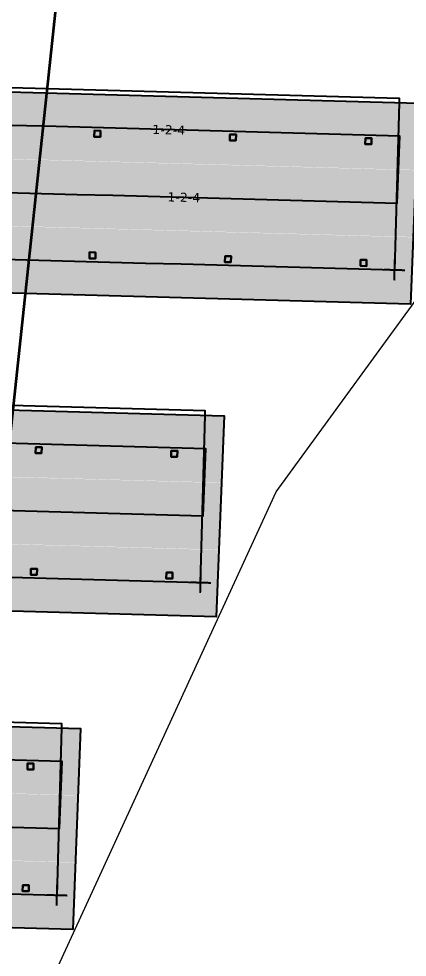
# Model space of a CAD drawing. Header units: metres. Extents: x 1477905 to 1478744, y 4202276 to 4202610.
# Drawn here: x 1478054.16 to 1478066.96, y 4202349.33 to 4202380.25 of the extents above; entities that cross this region are included whole.
import ezdxf

# ---------------------------------------------------------------- set-up
doc = ezdxf.new("R2010")
doc.units = ezdxf.units.M
doc.layers.add('Nouveau Terrain - CN - Courbes', color=22, linetype='Continuous', lineweight=0)
for name, color, linetype in [('PVcase Device Coloring', 7, 'Continuous'), ('PVcase Polarity Symbols', 7, 'Continuous'), ('PVcase Poles', 7, 'Continuous'), ('PVcase PV Modules (full frames)', 142, 'Continuous'), ('PVcase PV Modules (optimised)', 142, 'Continuous'), ('PVcase String Cables', 150, 'Continuous'), ('PVcase Stringing Numbers', 7, 'Continuous'), ('PVcase Strings', 92, 'Continuous')]:
    doc.layers.add(name, color=color, linetype=linetype)
doc.layers.add('PVcase Offsets', color=240, linetype='Continuous', plot=False)
doc.styles.get("Standard").update_dxf_attribs({"font": 'verdana.ttf'})
doc.styles.add('UBS-Style de texte', font='verdana.ttf')

# ---------------------------------------------------------------- blocks, each defined once
blk = doc.blocks.new('3P18@15DEG F FX ID2 PVBlock')
at = {"layer": 'PVcase PV Modules (optimised)', "color": 0}
blk.add_polyline3d([(0, 0, 1.773945735132677), (21.06698842950539, -0.5810537936249747, 1.773945735132684), (20.88445742833418, -7.198992669318526, 7.019385073192552e-15), (-0.182531001171211, -6.617938875693552, 0)], close=True, dxfattribs=at)

msp = doc.modelspace()

# ---------------------------------------------------------------- hatches: boundary and pattern name
at = {"layer": 'PVcase Device Coloring', "true_color": 0x00ff40, "transparency": 33554582}
for points in [[(1478050.966638811, 4202377.915246734), (1478050.877907647, 4202375.716478236), (1478067.236101404, 4202375.265298868), (1478067.324832567, 4202377.464067366)], [(1478052.048742041, 4202375.674522232), (1478051.960010877, 4202373.475753734), (1478067.146980726, 4202373.05687818), (1478067.23571189, 4202375.255646679)], [(1478035.347685124, 4202373.924279446), (1478035.25895396, 4202371.725510947), (1478067.057860049, 4202370.848457493), (1478067.146591213, 4202373.047225991)], [(1478044.56896962, 4202367.615931978), (1478044.48192457, 4202365.417116973), (1478060.84228468, 4202364.965877853), (1478060.92932973, 4202367.164692858)], [(1478045.652921473, 4202365.375156488), (1478045.565876423, 4202363.176341483), (1478060.754857517, 4202362.757410456), (1478060.841902568, 4202364.956225461)], [(1478028.953141429, 4202363.624878486), (1478028.866096378, 4202361.426063481), (1478060.667430355, 4202360.54894306), (1478060.754475406, 4202362.747758064)], [(1478039.833928316, 4202357.317871388), (1478039.748249556, 4202355.1190187), (1478056.110266493, 4202354.667733884), (1478056.195945253, 4202356.866586572)], [(1478040.919371084, 4202355.077054777), (1478040.833692324, 4202352.878202089), (1478056.024211619, 4202352.459228639), (1478056.109890379, 4202354.658081327)], [(1478024.219420066, 4202353.326781488), (1478024.133741306, 4202351.1279288), (1478055.938156745, 4202350.250723392), (1478056.023835505, 4202352.44957608)]]:
    msp.add_hatch(color=100, dxfattribs=at).paths.add_polyline_path(points, flags=0)

# ---------------------------------------------------------------- linework, layer by layer
at = {"layer": 'Nouveau Terrain - CN - Courbes', "linetype": 'Continuous', "lineweight": 35}
msp.add_polyline3d([(1478044.090862937, 4202298.053835236, 81), (1478041.311833349, 4202298.315256847, 81), (1478040.623947598, 4202299.057181331, 81), (1478040.255285739, 4202300.595081228, 81), (1478040.303314178, 4202310.158818599, 81), (1478041.949688266, 4202312.797466924, 81), (1478042.207864059, 4202314.260648191, 81), (1478042.14704016, 4202314.797855552, 81), (1478043.523729916, 4202319.967279267, 81), (1478047.381912519, 4202332.071458984, 81), (1478049.184722859, 4202339.973548325, 81), (1478052.04065157, 4202354.436121391, 81), (1478053.090249221, 4202359.115117491, 81), (1478055.453788183, 4202381.2985303, 81)], dxfattribs=at)
at = {"layer": 'PVcase Offsets', "lineweight": 0}
msp.add_lwpolyline([(1478116.395570548, 4202328.772773061), (1478111.934087098, 4202330.34630985), (1478102.906569886, 4202329.349906296), (1478102.089215761, 4202330.14332012), (1478098.006865084, 4202332.66503242), (1478101.26886784, 4202340.56819306), (1478101.235667192, 4202347.99481005), (1478096.589782367, 4202351.427662561), (1478092.160015541, 4202350.14122024), (1478083.919653166, 4202347.127202299), (1478078.457782596, 4202336.035313221), (1478076.366924766, 4202323.81379777), (1478068.414808269, 4202317.694308191), (1478060.729129218, 4202323.598772501), (1478057.25124201, 4202334.71248301), (1478054.710908711, 4202347.414643401), (1478054.710908711, 4202347.414643401), (1478062.640846196, 4202364.66751146), (1478068.124591586, 4202372.194363791), (1478078.497484493, 4202383.11104092)], dxfattribs=at)
at = {"layer": 'PVcase Poles'}
for points in [[(1478056.648806337, 4202376.361994588, 79.91157901144557), (1478056.65432049, 4202376.561918559, 79.91157901144557), (1478056.65432049, 4202376.561918559, 83.33453302933891), (1478056.648806337, 4202376.361994588, 83.28088232762873), (1478056.648806337, 4202376.361994588, 79.91157901144557), (1478056.848730308, 4202376.356480435, 79.91157901144557), (1478056.848730308, 4202376.356480435, 83.271347699118), (1478056.648806337, 4202376.361994588, 83.28088232762873), (1478056.848730308, 4202376.356480435, 83.271347699118), (1478056.85424446, 4202376.556404407, 83.32499840082819), (1478056.85424446, 4202376.556404407, 79.91157901144557), (1478056.848730308, 4202376.356480435, 79.91157901144557), (1478056.85424446, 4202376.556404407, 79.91157901144557), (1478056.65432049, 4202376.561918559, 79.91157901144557), (1478056.85424446, 4202376.556404407, 79.91157901144557), (1478056.85424446, 4202376.556404407, 83.32499840082819), (1478056.65432049, 4202376.561918559, 83.33453302933891)], [(1478061.111039622, 4202376.238920634, 79.69366805535168), (1478061.116553774, 4202376.438844605, 79.69366805535168), (1478061.116553774, 4202376.438844605, 83.12172344781584), (1478061.111039622, 4202376.238920634, 83.06807274610566), (1478061.111039622, 4202376.238920634, 79.69366805535168), (1478061.310963592, 4202376.233406481, 79.69366805535168), (1478061.310963592, 4202376.233406481, 83.05853811759494), (1478061.111039622, 4202376.238920634, 83.06807274610566), (1478061.310963592, 4202376.233406481, 83.05853811759494), (1478061.316477745, 4202376.433330453, 83.11218881930512), (1478061.316477745, 4202376.433330453, 79.69366805535168), (1478061.310963592, 4202376.233406481, 79.69366805535168), (1478061.316477745, 4202376.433330453, 79.69366805535168), (1478061.116553774, 4202376.438844605, 79.69366805535168), (1478061.316477745, 4202376.433330453, 79.69366805535168), (1478061.316477745, 4202376.433330453, 83.11218881930512), (1478061.116553774, 4202376.438844605, 83.12172344781584)], [(1478065.573272906, 4202376.115846679, 79.47644609838818), (1478065.578787058, 4202376.31577065, 79.47644609838818), (1478065.578787058, 4202376.31577065, 82.90891386603245), (1478065.573272906, 4202376.115846679, 82.85526316432227), (1478065.573272906, 4202376.115846679, 79.47644609838818), (1478065.773196877, 4202376.110332526, 79.47644609838818), (1478065.773196877, 4202376.110332526, 82.84572853581153), (1478065.573272906, 4202376.115846679, 82.85526316432227), (1478065.773196877, 4202376.110332526, 82.84572853581153), (1478065.778711029, 4202376.310256498, 82.89937923752173), (1478065.778711029, 4202376.310256498, 79.47644609838818), (1478065.773196877, 4202376.110332526, 79.47644609838818), (1478065.778711029, 4202376.310256498, 79.47644609838818), (1478065.578787058, 4202376.31577065, 79.47644609838818), (1478065.778711029, 4202376.310256498, 79.47644609838818), (1478065.778711029, 4202376.310256498, 82.89937923752173), (1478065.578787058, 4202376.31577065, 82.90891386603245)], [(1478056.487061159, 4202372.353930377, 79.89802723547307), (1478056.492575312, 4202372.553854349, 79.89802723547307), (1478056.492575312, 4202372.553854349, 82.26100804174447), (1478056.487061159, 4202372.353930377, 82.20735734003429), (1478056.487061159, 4202372.353930377, 79.89802723547307), (1478056.68698513, 4202372.348416225, 79.89802723547307), (1478056.68698513, 4202372.348416225, 82.19782271152356), (1478056.487061159, 4202372.353930377, 82.20735734003429), (1478056.68698513, 4202372.348416225, 82.19782271152356), (1478056.692499282, 4202372.548340197, 82.25147341323375), (1478056.692499282, 4202372.548340197, 79.89802723547307), (1478056.68698513, 4202372.348416225, 79.89802723547307), (1478056.692499282, 4202372.548340197, 79.89802723547307), (1478056.492575312, 4202372.553854349, 79.89802723547307), (1478056.692499282, 4202372.548340197, 79.89802723547307), (1478056.692499282, 4202372.548340197, 82.25147341323375), (1478056.492575312, 4202372.553854349, 82.26100804174447)], [(1478060.949294444, 4202372.230856422, 79.67882023834039), (1478060.954808596, 4202372.430780394, 79.67882023834039), (1478060.954808596, 4202372.430780394, 82.04819845996107), (1478060.949294444, 4202372.230856422, 81.99454775825089), (1478060.949294444, 4202372.230856422, 79.67882023834039), (1478061.149218414, 4202372.22534227, 79.67882023834039), (1478061.149218414, 4202372.22534227, 81.98501312974017), (1478060.949294444, 4202372.230856422, 81.99454775825089), (1478061.149218414, 4202372.22534227, 81.98501312974017), (1478061.154732567, 4202372.425266242, 82.03866383145035), (1478061.154732567, 4202372.425266242, 79.67882023834039), (1478061.149218414, 4202372.22534227, 79.67882023834039), (1478061.154732567, 4202372.425266242, 79.67882023834039), (1478060.954808596, 4202372.430780394, 79.67882023834039), (1478061.154732567, 4202372.425266242, 79.67882023834039), (1478061.154732567, 4202372.425266242, 82.03866383145035), (1478060.954808596, 4202372.430780394, 82.04819845996107)], [(1478065.411527728, 4202372.107782467, 79.46028112808267), (1478065.417041881, 4202372.307706439, 79.46028112808267), (1478065.417041881, 4202372.307706439, 81.83538887817767), (1478065.411527728, 4202372.107782467, 81.78173817646748), (1478065.411527728, 4202372.107782467, 79.46028112808267), (1478065.611451699, 4202372.102268315, 79.46028112808267), (1478065.611451699, 4202372.102268315, 81.77220354795676), (1478065.411527728, 4202372.107782467, 81.78173817646748), (1478065.611451699, 4202372.102268315, 81.77220354795676), (1478065.616965851, 4202372.302192287, 81.82585424966695), (1478065.616965851, 4202372.302192287, 79.46028112808267), (1478065.611451699, 4202372.102268315, 79.46028112808267), (1478065.616965851, 4202372.302192287, 79.46028112808267), (1478065.417041881, 4202372.307706439, 79.46028112808267), (1478065.616965851, 4202372.302192287, 79.46028112808267), (1478065.616965851, 4202372.302192287, 81.82585424966695), (1478065.417041881, 4202372.307706439, 81.83538887817767)], [(1478054.715727505, 4202365.939540865, 79.95095043316593), (1478054.721241658, 4202366.139464837, 79.95095043316593), (1478054.721241658, 4202366.139464837, 83.36871088194307), (1478054.715727505, 4202365.939540865, 83.31506728437986), (1478054.715727505, 4202365.939540865, 79.95095043316593), (1478054.915651476, 4202365.934026713, 79.95095043316593), (1478054.915651476, 4202365.934026713, 83.30610667134894), (1478054.715727505, 4202365.939540865, 83.31506728437986), (1478054.915651476, 4202365.934026713, 83.30610667134894), (1478054.921165628, 4202366.133950684, 83.35975026891215), (1478054.921165628, 4202366.133950684, 79.95095043316593), (1478054.915651476, 4202365.934026713, 79.95095043316593), (1478054.921165628, 4202366.133950684, 79.95095043316593), (1478054.721241658, 4202366.139464837, 79.95095043316593), (1478054.921165628, 4202366.133950684, 79.95095043316593), (1478054.921165628, 4202366.133950684, 83.35975026891215), (1478054.721241658, 4202366.139464837, 83.36871088194307)], [(1478059.178551733, 4202365.816450611, 79.72935340795807), (1478059.184065886, 4202366.016374582, 79.72935340795807), (1478059.184065886, 4202366.016374582, 83.16868663923727), (1478059.178551733, 4202365.816450611, 83.11504304167406), (1478059.178551733, 4202365.816450611, 79.72935340795807), (1478059.378475704, 4202365.810936458, 79.72935340795807), (1478059.378475704, 4202365.810936458, 83.10608242864312), (1478059.178551733, 4202365.816450611, 83.11504304167406), (1478059.378475704, 4202365.810936458, 83.10608242864312), (1478059.383989857, 4202366.01086043, 83.15972602620633), (1478059.383989857, 4202366.01086043, 79.72935340795807), (1478059.378475704, 4202365.810936458, 79.72935340795807), (1478059.383989857, 4202366.01086043, 79.72935340795807), (1478059.184065886, 4202366.016374582, 79.72935340795807), (1478059.383989857, 4202366.01086043, 79.72935340795807), (1478059.383989857, 4202366.01086043, 83.15972602620633), (1478059.184065886, 4202366.016374582, 83.16868663923727)], [(1478054.557055888, 4202361.931391882, 79.94330607104322), (1478054.562570041, 4202362.131315853, 79.94330607104322), (1478054.562570041, 4202362.131315853, 82.29504372496203), (1478054.557055888, 4202361.931391882, 82.24140012739882), (1478054.557055888, 4202361.931391882, 79.94330607104322), (1478054.756979859, 4202361.925877729, 79.94330607104322), (1478054.756979859, 4202361.925877729, 82.23243951436788), (1478054.557055888, 4202361.931391882, 82.24140012739882), (1478054.756979859, 4202361.925877729, 82.23243951436788), (1478054.762494012, 4202362.125801701, 82.2860831119311), (1478054.762494012, 4202362.125801701, 79.94330607104322), (1478054.756979859, 4202361.925877729, 79.94330607104322), (1478054.762494012, 4202362.125801701, 79.94330607104322), (1478054.562570041, 4202362.131315853, 79.94330607104322), (1478054.762494012, 4202362.125801701, 79.94330607104322), (1478054.762494012, 4202362.125801701, 82.2860831119311), (1478054.562570041, 4202362.131315853, 82.29504372496203)], [(1478059.019880117, 4202361.808301628, 79.7216075451957), (1478059.025394269, 4202362.008225599, 79.7216075451957), (1478059.025394269, 4202362.008225599, 82.09501948224751), (1478059.019880117, 4202361.808301628, 82.0413758846843), (1478059.019880117, 4202361.808301628, 79.7216075451957), (1478059.219804088, 4202361.802787475, 79.7216075451957), (1478059.219804088, 4202361.802787475, 82.03241527165336), (1478059.019880117, 4202361.808301628, 82.0413758846843), (1478059.219804088, 4202361.802787475, 82.03241527165336), (1478059.22531824, 4202362.002711447, 82.08605886921659), (1478059.22531824, 4202362.002711447, 79.7216075451957), (1478059.219804088, 4202361.802787475, 79.7216075451957), (1478059.22531824, 4202362.002711447, 79.7216075451957), (1478059.025394269, 4202362.008225599, 79.7216075451957), (1478059.22531824, 4202362.002711447, 79.7216075451957), (1478059.22531824, 4202362.002711447, 82.08605886921659), (1478059.025394269, 4202362.008225599, 82.09501948224751)], [(1478054.445810279, 4202355.518326588, 79.90602672067621), (1478054.451324431, 4202355.71825056, 79.90602672067621), (1478054.451324431, 4202355.71825056, 83.31840673974874), (1478054.445810279, 4202355.518326588, 83.26476857416564), (1478054.445810279, 4202355.518326588, 79.90602672067621), (1478054.645734249, 4202355.512812436, 79.90602672067621), (1478054.645734249, 4202355.512812436, 83.25627293454669), (1478054.445810279, 4202355.518326588, 83.26476857416564), (1478054.645734249, 4202355.512812436, 83.25627293454669), (1478054.651248402, 4202355.712736407, 83.30991110012978), (1478054.651248402, 4202355.712736407, 79.90602672067621), (1478054.645734249, 4202355.512812436, 79.90602672067621), (1478054.651248402, 4202355.712736407, 79.90602672067621), (1478054.451324431, 4202355.71825056, 79.90602672067621), (1478054.651248402, 4202355.712736407, 79.90602672067621), (1478054.651248402, 4202355.712736407, 83.30991110012978), (1478054.451324431, 4202355.71825056, 83.31840673974874)], [(1478054.28962923, 4202351.510108911, 79.87780878959718), (1478054.295143382, 4202351.710032883, 79.87780878959718), (1478054.295143382, 4202351.710032883, 82.24463085150944), (1478054.28962923, 4202351.510108911, 82.19099268592635), (1478054.28962923, 4202351.510108911, 79.87780878959718), (1478054.489553201, 4202351.504594759, 79.87780878959718), (1478054.489553201, 4202351.504594759, 82.18249704630739), (1478054.28962923, 4202351.510108911, 82.19099268592635), (1478054.489553201, 4202351.504594759, 82.18249704630739), (1478054.495067353, 4202351.704518731, 82.23613521189048), (1478054.495067353, 4202351.704518731, 79.87780878959718), (1478054.489553201, 4202351.504594759, 79.87780878959718), (1478054.495067353, 4202351.704518731, 79.87780878959718), (1478054.295143382, 4202351.710032883, 79.87780878959718), (1478054.495067353, 4202351.704518731, 79.87780878959718), (1478054.495067353, 4202351.704518731, 82.23613521189048), (1478054.295143382, 4202351.710032883, 82.24463085150944)]]:
    msp.add_polyline3d(points, dxfattribs=at)
at = {"layer": 'PVcase String Cables'}
for points in [[(1477997.670851238, 4202369.059497568, 85.7926537402864), (1477997.437943838, 4202369.065921444, 85.79870029368922), (1477997.728201353, 4202369.60358981, 85.79165369112856), (1477997.728201353, 4202369.60358981, 82.20432879076795), (1477998.650488618, 4202371.312019954, 82.1670413171385), (1477999.959689638, 4202373.324967666, 82.11862209006598), (1478001.268890658, 4202375.337915379, 82.07202271777118), (1478002.578091678, 4202377.350863092, 82.03014459107122), (1478003.887292698, 4202379.363810804, 81.98829130178562), (1478003.887292698, 4202379.363810804, 85.60482748354102), (1478024.700582557, 4202378.789754336, 85.06559758068214), (1478024.980528497, 4202378.782033077, 85.05811822540339), (1478046.028522429, 4202378.201503178, 84.16337721813574), (1478046.287791991, 4202378.194352201, 84.15161823292739), (1478066.692417704, 4202377.631567199, 83.17849567624674), (1478066.68828209, 4202377.481624222, 83.17840443350303), (1478066.536084151, 4202371.96345663, 81.69757369044791)], [(1477997.670851238, 4202369.059497568, 85.7926537402864), (1477997.247055097, 4202369.071186393, 85.8036559926895), (1477997.247055097, 4202369.071186393, 82.22257085902514), (1477997.213995909, 4202369.072098207, 82.22332887050771), (1477995.827180496, 4202366.503183569, 82.27739751497823), (1477994.440365082, 4202363.934268931, 82.33013348630084), (1477993.053549669, 4202361.365354294, 82.3828694576134), (1477991.666734255, 4202358.796439656, 82.42355757676506), (1477992.522714274, 4202358.77283066, 82.39233311207558), (1477992.522714274, 4202358.77283066, 85.94219547444348), (1478013.580414191, 4202358.19203306, 85.31643724356854), (1478013.848345811, 4202358.184643172, 85.30673324760454), (1478034.898782403, 4202357.604045902, 84.47147814653161), (1478035.153778476, 4202357.597012793, 84.46084911350147), (1478055.571055882, 4202357.033878842, 83.59323013996645), (1478055.566920268, 4202356.883935864, 83.59315768229101), (1478055.414722329, 4202351.365768272, 82.11267295323138)], [(1478060.144736425, 4202361.663967517, 81.96043973830842), (1478060.296934364, 4202367.182135112, 83.44107439779039), (1478060.301069979, 4202367.332078116, 83.44115499570137), (1478039.889387428, 4202367.895057748, 84.35600871453512), (1478039.634267459, 4202367.902094274, 84.36680962116615), (1478018.585764345, 4202368.48263821, 85.24948192573424), (1478018.306953104, 4202368.490328172, 85.25691596543656), (1477997.670851238, 4202369.059497568, 85.7926537402864)]]:
    msp.add_polyline3d(points, dxfattribs=at)
at = {"layer": 'PVcase Strings'}
for points in [[(1478053.741741846, 4202374.527219281), (1478054.912965754, 4202374.494915466), (1478056.084189661, 4202374.462611651), (1478057.255413569, 4202374.430307836), (1478058.426637476, 4202374.398004021), (1478059.597861384, 4202374.365700206), (1478060.769085291, 4202374.333396391), (1478061.940309199, 4202374.301092576), (1478063.111533106, 4202374.268788761), (1478064.282757014, 4202374.236484947), (1478065.453980921, 4202374.204181132), (1478066.625204829, 4202374.171877317), (1478066.714325506, 4202376.380298004), (1478065.543101598, 4202376.412601819), (1478064.371877691, 4202376.444905634), (1478063.200653783, 4202376.477209449), (1478062.029429876, 4202376.509513264), (1478060.858205968, 4202376.541817078), (1478059.686982061, 4202376.574120893), (1478058.515758153, 4202376.606424709), (1478057.344534246, 4202376.638728524), (1478056.173310338, 4202376.671032338), (1478055.002086431, 4202376.703336153), (1478053.830862524, 4202376.735639968)], [(1478066.536084151, 4202371.96345663), (1478065.364860244, 4202371.995760445), (1478064.193636336, 4202372.028064259), (1478063.022412429, 4202372.060368074), (1478061.851188521, 4202372.092671889), (1478060.679964614, 4202372.124975704), (1478059.508740706, 4202372.157279518), (1478058.337516799, 4202372.189583334), (1478057.166292891, 4202372.221887149), (1478055.995068984, 4202372.254190964), (1478054.823845076, 4202372.286494778), (1478053.652621169, 4202372.318798593)], [(1478053.203889495, 4202364.066283473), (1478054.375268511, 4202364.03397538), (1478055.546647526, 4202364.001667286), (1478056.718026541, 4202363.969359193), (1478057.889405557, 4202363.937051101), (1478059.060784572, 4202363.904743007), (1478060.232163588, 4202363.872434914), (1478060.31959075, 4202366.080902311), (1478059.148211734, 4202366.113210404), (1478057.976832719, 4202366.145518498), (1478056.805453704, 4202366.17782659), (1478055.634074688, 4202366.210134683), (1478054.462695673, 4202366.242442776), (1478053.291316658, 4202366.27475087)], [(1478060.144736425, 4202361.663967517), (1478058.97335741, 4202361.69627561), (1478057.801978394, 4202361.728583704), (1478056.630599379, 4202361.760891796), (1478055.459220364, 4202361.793199889), (1478054.287841348, 4202361.825507983), (1478053.116462333, 4202361.857816076)], [(1478053.157781919, 4202353.638896248), (1478054.329279561, 4202353.606584883), (1478055.500777203, 4202353.574273519), (1478055.586832077, 4202355.782778765), (1478054.415334434, 4202355.815090129), (1478053.243836793, 4202355.847401494)], [(1478055.414722329, 4202351.365768272), (1478054.243224687, 4202351.398079637), (1478053.071727045, 4202351.430391002), (1478051.900229403, 4202351.462702367), (1478050.728731761, 4202351.495013732), (1478049.55723412, 4202351.527325097), (1478048.385736478, 4202351.559636461), (1478047.214238836, 4202351.591947826), (1478046.042741194, 4202351.624259191), (1478044.871243552, 4202351.656570556), (1478043.69974591, 4202351.688881921), (1478042.528248269, 4202351.721193285), (1478041.356750627, 4202351.75350465), (1478040.185252985, 4202351.785816015), (1478039.013755343, 4202351.81812738), (1478037.842257701, 4202351.850438744), (1478036.670760059, 4202351.882750109), (1478035.499262417, 4202351.915061474), (1478034.11591721, 4202351.953215858), (1478032.944284369, 4202351.985530951), (1478031.772651528, 4202352.017846045), (1478030.601018687, 4202352.050161139), (1478029.429385846, 4202352.082476232)]]:
    msp.add_lwpolyline(points, dxfattribs=at)

# ---------------------------------------------------------------- block references
at = {"layer": 'PVcase PV Modules (full frames)', "extrusion": (0.04760095838515341, -0.001312893750448949, 0.9988655690686384), "rotation": 271.5798884593579}
msp.add_blockref('3P18@15DEG F FX ID2 PVBlock', (4241531.389715231, -1360072.974077728, 64921.42588528902), dxfattribs=at)
at = {"layer": 'PVcase PV Modules (full frames)', "extrusion": (0.04474115108796765, -0.001234016701428554, 0.9989978511498933), "rotation": 271.5798884593579}
msp.add_blockref('3P18@15DEG F FX ID2 PVBlock', (4241520.917927104, -1360247.218051034, 61025.9112822626), dxfattribs=at)
at = {"layer": 'PVcase PV Modules (full frames)', "extrusion": (0.04242379263987073, -0.001170101067641537, 0.9990990204587035), "rotation": 271.5798884593579}
msp.add_blockref('3P18@15DEG F FX ID2 PVBlock', (4241510.493232584, -1360380.717080172, 57869.2845009502), dxfattribs=at)

# ---------------------------------------------------------------- texts
at = {"layer": 'PVcase Polarity Symbols', "color": 1, "char_height": 0.7000000000000001, "attachment_point": 5, "rotation": 358.42011154064215}
for insert in [(1478066.536084151, 4202371.96345663), (1478060.144736425, 4202361.663967517), (1478055.414722329, 4202351.365768272)]:
    msp.add_mtext('＋', dxfattribs=dict(at, insert=insert))
at = {"layer": 'PVcase Stringing Numbers', "color": 18, "true_color": 0x000000, "char_height": 0.3, "attachment_point": 5, "rotation": 358.42011154064215, "style": 'UBS-Style de texte', "bg_fill": 1, "box_fill_scale": 1.5, "bg_fill_color": 7, "bg_fill_true_color": 16777215, "bg_fill_transparency": 0}
for insert in [(1478059.101370107, 4202376.590272801), (1478059.597861384, 4202374.365700206)]:
    msp.add_mtext('1-2-4', dxfattribs=dict(at, insert=insert))

doc.saveas('drawing.dxf')
